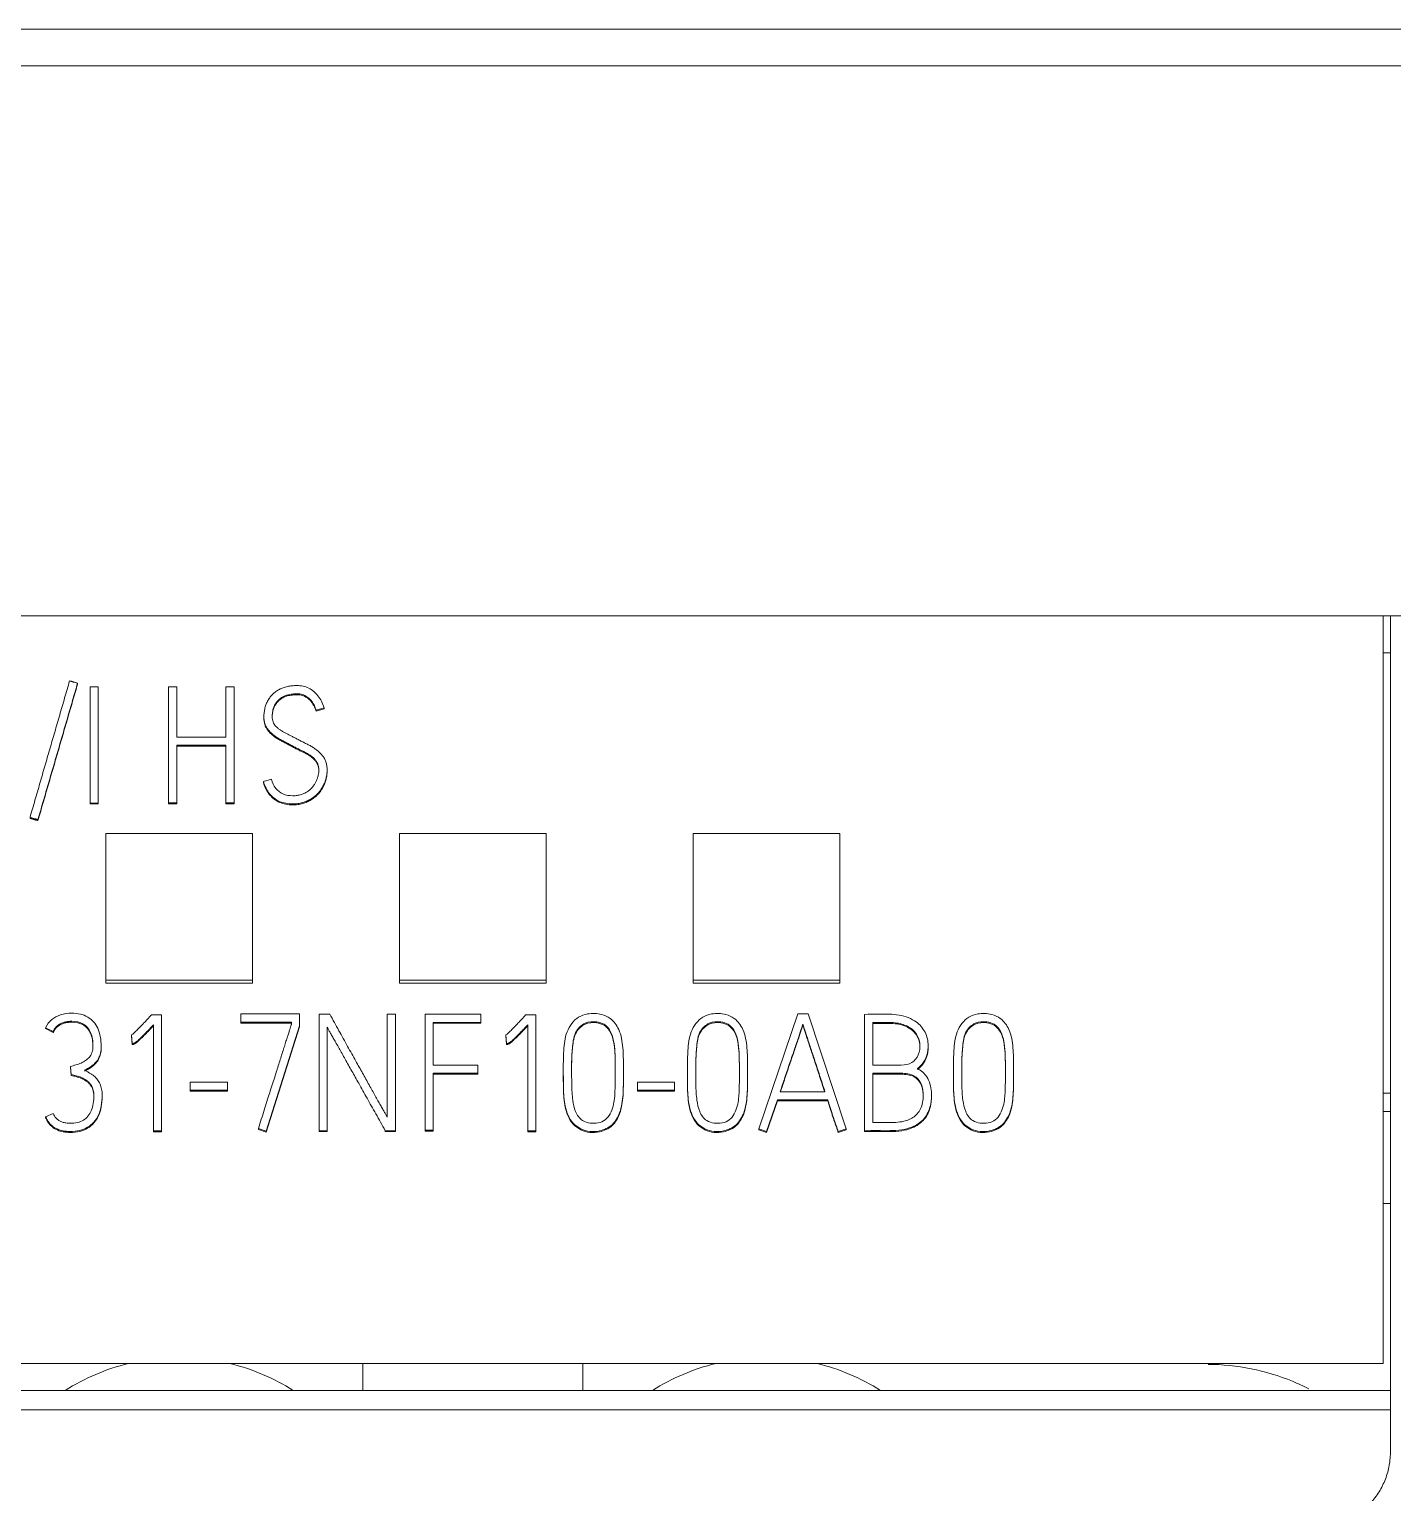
# Model space of a CAD drawing. Header units: millimetres. Extents: x 4137 to 6698, y 1400 to 3585.
# Drawn here: x 5227.21 to 5245.78, y 3075.84 to 3095.78 of the extents above; entities that cross this region are included whole.
import ezdxf

# ---------------------------------------------------------------- set-up
doc = ezdxf.new("R2010")
doc.units = ezdxf.units.MM
doc.layers.add('000-PI-Oprema', color=30, linetype='Continuous', lineweight=5)
doc.layers.add('004-PI-DIN Šina', color=3, linetype='Continuous')

msp = doc.modelspace()

# ---------------------------------------------------------------- linework, layer by layer
at = {"layer": '000-PI-Oprema', "color": 0, "linetype": 'ByBlock', "lineweight": 0}
for p, q in [((5245.648, 3087.785), (5220.848, 3087.785)), ((5245.648, 3087.785), (5245.748, 3087.785)), ((5245.648, 3077.602), (5245.648, 3087.785)), ((5250.648, 3087.785), (5245.748, 3087.785)), ((5245.748, 3087.285), (5245.648, 3087.285)), ((5227.864, 3086.87), (5227.864, 3086.858)), ((5229.104, 3086.822), (5229.104, 3085.239)), ((5229.215, 3086.822), (5229.104, 3086.822)), ((5229.215, 3086.135), (5229.215, 3086.822)), ((5229.998, 3086.822), (5229.885, 3086.822)), ((5229.885, 3086.822), (5229.885, 3086.135)), ((5229.998, 3085.239), (5229.998, 3086.822)), ((5230.402, 3086.413), (5230.402, 3086.401)), ((5231.112, 3086.503), (5231.221, 3086.533)), ((5231.112, 3086.49), (5231.221, 3086.521)), ((5231.112, 3086.503), (5231.112, 3086.49)), ((5231.221, 3086.533), (5231.221, 3086.521)), ((5229.885, 3086.135), (5229.215, 3086.135)), ((5229.215, 3085.239), (5229.215, 3086.023)), ((5229.215, 3086.023), (5229.885, 3086.023)), ((5229.215, 3086.01), (5229.885, 3086.01)), ((5229.885, 3086.023), (5229.885, 3085.239)), ((5230.504, 3085.561), (5230.396, 3085.53)), ((5231.263, 3085.675), (5231.263, 3085.688)), ((5230.396, 3085.53), (5230.396, 3085.517)), ((5228.035, 3085.237), (5228.035, 3085.224)), ((5228.145, 3085.237), (5228.145, 3085.224)), ((5229.104, 3085.239), (5229.104, 3085.226)), ((5229.104, 3085.239), (5229.215, 3085.239)), ((5229.104, 3085.226), (5229.215, 3085.226)), ((5229.215, 3085.239), (5229.215, 3085.226)), ((5229.885, 3085.239), (5229.885, 3085.226)), ((5229.885, 3085.239), (5229.998, 3085.239)), ((5229.885, 3085.226), (5229.998, 3085.226)), ((5229.998, 3085.239), (5229.998, 3085.226)), ((5227.216, 3085.041), (5227.216, 3085.028)), ((5227.324, 3085.01), (5227.324, 3084.998)), ((5228.248, 3084.82), (5228.248, 3082.822)), ((5230.248, 3084.82), (5228.248, 3084.82)), ((5230.248, 3082.822), (5230.248, 3084.82)), ((5232.248, 3084.82), (5232.248, 3082.822)), ((5234.248, 3084.82), (5232.248, 3084.82)), ((5234.248, 3082.822), (5234.248, 3084.82)), ((5236.248, 3084.82), (5236.248, 3082.822)), ((5238.248, 3084.82), (5236.248, 3084.82)), ((5238.248, 3082.822), (5238.248, 3084.82)), ((5228.248, 3082.822), (5228.248, 3082.783)), ((5228.248, 3082.822), (5230.248, 3082.822)), ((5228.248, 3082.783), (5230.248, 3082.783)), ((5230.248, 3082.822), (5230.248, 3082.783)), ((5232.248, 3082.822), (5232.248, 3082.783)), ((5232.248, 3082.822), (5234.248, 3082.822)), ((5232.248, 3082.783), (5234.248, 3082.783)), ((5234.248, 3082.822), (5234.248, 3082.783)), ((5236.248, 3082.822), (5236.248, 3082.783)), ((5236.248, 3082.822), (5238.248, 3082.822)), ((5236.248, 3082.783), (5238.248, 3082.783)), ((5238.248, 3082.822), (5238.248, 3082.783)), ((5227.429, 3082.176), (5227.429, 3082.163)), ((5227.429, 3082.176), (5227.531, 3082.125)), ((5228.869, 3082.352), (5229.009, 3082.352)), ((5228.898, 3080.771), (5228.898, 3082.215)), ((5229.009, 3082.352), (5229.009, 3080.771)), ((5230.089, 3082.363), (5230.089, 3082.25)), ((5230.888, 3082.363), (5230.089, 3082.363)), ((5230.089, 3082.25), (5230.089, 3082.238)), ((5230.089, 3082.25), (5230.777, 3082.25)), ((5230.089, 3082.238), (5230.777, 3082.238)), ((5230.433, 3080.767), (5230.888, 3082.202)), ((5230.433, 3080.754), (5230.888, 3082.189)), ((5230.777, 3082.25), (5230.777, 3082.22)), ((5230.888, 3082.202), (5230.888, 3082.363)), ((5230.888, 3082.202), (5230.888, 3082.189)), ((5231.155, 3082.36), (5231.155, 3080.773)), ((5231.299, 3082.36), (5231.155, 3082.36)), ((5231.266, 3080.773), (5231.266, 3082.182)), ((5232.195, 3082.36), (5232.082, 3082.36)), ((5232.082, 3082.36), (5232.082, 3080.956)), ((5232.195, 3080.773), (5232.195, 3082.36)), ((5232.597, 3082.36), (5232.597, 3080.778)), ((5233.358, 3082.36), (5232.597, 3082.36)), ((5232.71, 3081.667), (5232.71, 3082.248)), ((5232.71, 3082.248), (5233.358, 3082.248)), ((5232.71, 3082.236), (5233.358, 3082.236)), ((5233.358, 3082.248), (5233.358, 3082.36)), ((5233.358, 3082.248), (5233.358, 3082.236)), ((5233.968, 3082.352), (5234.108, 3082.352)), ((5233.997, 3080.771), (5233.997, 3082.215)), ((5234.108, 3082.352), (5234.108, 3080.771)), ((5237.674, 3082.363), (5237.144, 3080.798)), ((5237.816, 3082.363), (5237.674, 3082.363)), ((5237.745, 3082.222), (5237.745, 3082.209)), ((5238.334, 3080.798), (5237.816, 3082.363)), ((5238.584, 3080.773), (5238.584, 3082.358)), ((5238.697, 3082.246), (5238.697, 3081.665)), ((5227.429, 3082.163), (5227.531, 3082.112)), ((5227.531, 3082.125), (5227.531, 3082.112)), ((5228.6, 3082.077), (5228.6, 3082.064)), ((5228.607, 3081.96), (5228.6, 3082.077)), ((5228.607, 3081.947), (5228.6, 3082.064)), ((5233.7, 3082.077), (5233.7, 3082.064)), ((5233.707, 3081.96), (5233.7, 3082.077)), ((5233.707, 3081.947), (5233.7, 3082.064)), ((5228.185, 3081.915), (5228.185, 3081.936)), ((5228.607, 3081.96), (5228.607, 3081.947)), ((5233.707, 3081.96), (5233.707, 3081.947)), ((5239.452, 3081.91), (5239.452, 3081.931)), ((5227.768, 3081.647), (5227.768, 3081.635)), ((5227.768, 3081.647), (5227.775, 3081.537)), ((5227.768, 3081.635), (5227.775, 3081.525)), ((5233.318, 3081.667), (5232.71, 3081.667)), ((5233.318, 3081.557), (5233.318, 3081.667)), ((5234.481, 3081.624), (5234.481, 3081.612)), ((5235.3, 3081.581), (5235.3, 3081.593)), ((5236.172, 3081.624), (5236.172, 3081.612)), ((5236.991, 3081.581), (5236.991, 3081.593)), ((5239.796, 3081.624), (5239.796, 3081.612)), ((5240.615, 3081.581), (5240.615, 3081.593)), ((5227.775, 3081.537), (5227.775, 3081.525)), ((5229.399, 3081.436), (5229.399, 3081.324)), ((5229.905, 3081.436), (5229.399, 3081.436)), ((5229.905, 3081.324), (5229.905, 3081.436)), ((5232.71, 3080.778), (5232.71, 3081.557)), ((5232.71, 3081.557), (5233.318, 3081.557)), ((5232.71, 3081.544), (5233.318, 3081.544)), ((5233.318, 3081.557), (5233.318, 3081.544)), ((5235.491, 3081.436), (5235.491, 3081.324)), ((5235.997, 3081.436), (5235.491, 3081.436)), ((5235.997, 3081.324), (5235.997, 3081.436)), ((5238.697, 3081.555), (5238.697, 3080.883)), ((5228.199, 3081.228), (5228.199, 3081.25)), ((5229.399, 3081.324), (5229.399, 3081.311)), ((5229.399, 3081.324), (5229.905, 3081.324)), ((5229.399, 3081.311), (5229.905, 3081.311)), ((5229.905, 3081.324), (5229.905, 3081.311)), ((5235.491, 3081.324), (5235.491, 3081.311)), ((5235.491, 3081.324), (5235.997, 3081.324)), ((5235.491, 3081.311), (5235.997, 3081.311)), ((5235.997, 3081.324), (5235.997, 3081.311)), ((5237.251, 3080.762), (5237.397, 3081.192)), ((5237.251, 3080.75), (5237.397, 3081.179)), ((5237.397, 3081.192), (5237.397, 3081.179)), ((5237.397, 3081.192), (5238.083, 3081.192)), ((5237.397, 3081.179), (5238.083, 3081.179)), ((5238.045, 3081.304), (5237.435, 3081.304)), ((5238.083, 3081.192), (5238.083, 3081.179)), ((5239.497, 3081.238), (5239.497, 3081.251)), ((5245.648, 3081.285), (5245.748, 3081.285)), ((5227.531, 3081.009), (5227.429, 3080.963)), ((5245.648, 3081.035), (5245.748, 3081.035)), ((5227.429, 3080.963), (5227.429, 3080.95)), ((5228.898, 3080.771), (5228.898, 3080.759)), ((5229.009, 3080.771), (5228.898, 3080.771)), ((5229.009, 3080.771), (5229.009, 3080.759)), ((5230.327, 3080.802), (5230.327, 3080.789)), ((5230.327, 3080.802), (5230.433, 3080.767)), ((5230.327, 3080.789), (5230.433, 3080.754)), ((5231.155, 3080.773), (5231.266, 3080.773)), ((5231.155, 3080.773), (5231.155, 3080.761)), ((5231.266, 3080.773), (5231.266, 3080.761)), ((5232.056, 3080.773), (5232.056, 3080.761)), ((5232.056, 3080.773), (5232.195, 3080.773)), ((5232.195, 3080.773), (5232.195, 3080.761)), ((5232.597, 3080.778), (5232.597, 3080.765)), ((5232.597, 3080.778), (5232.71, 3080.778)), ((5232.71, 3080.778), (5232.71, 3080.765)), ((5234.108, 3080.771), (5233.997, 3080.771)), ((5233.997, 3080.771), (5233.997, 3080.759)), ((5234.108, 3080.771), (5234.108, 3080.759)), ((5237.144, 3080.798), (5237.144, 3080.785)), ((5237.144, 3080.798), (5237.251, 3080.762)), ((5237.144, 3080.785), (5237.251, 3080.75)), ((5238.225, 3080.762), (5238.334, 3080.798)), ((5238.225, 3080.75), (5238.334, 3080.785)), ((5238.334, 3080.798), (5238.334, 3080.785)), ((5238.584, 3080.773), (5238.584, 3080.761)), ((5229.009, 3080.759), (5228.898, 3080.759)), ((5230.433, 3080.767), (5230.433, 3080.754)), ((5231.155, 3080.761), (5231.266, 3080.761)), ((5232.056, 3080.761), (5232.195, 3080.761)), ((5232.597, 3080.765), (5232.71, 3080.765)), ((5234.108, 3080.759), (5233.997, 3080.759)), ((5237.251, 3080.762), (5237.251, 3080.75)), ((5238.225, 3080.762), (5238.225, 3080.75)), ((5245.648, 3079.78), (5245.748, 3079.78)), ((5245.648, 3077.602), (5220.848, 3077.602)), ((5231.748, 3077.602), (5231.748, 3077.234)), ((5234.748, 3077.602), (5234.748, 3077.234)), ((5245.748, 3077.234), (5220.748, 3077.234)), ((5245.748, 3076.97), (5220.748, 3076.97))]:
    msp.add_line(p, q, dxfattribs=at)
for centre, start, end in [((5229.248, 3074.785), 103.753, 122.3801), ((5229.248, 3074.785), 57.6199, 76.247), ((5237.248, 3074.785), 103.753, 122.3801), ((5237.248, 3074.785), 57.6199, 76.247)]:
    msp.add_arc(centre, 2.9, start, end, dxfattribs=at)
for points, knots in [([(5245.748, 3076.97), (5245.748, 3079.491), (5245.748, 3083.097), (5245.748, 3086.7), (5245.748, 3087.785)], [0, 0, 0, 0, 0.698854, 1, 1, 1, 1]), ([(5231.221, 3086.533), (5231.212, 3086.564), (5231.19, 3086.622), (5231.142, 3086.698), (5231.083, 3086.76), (5231.014, 3086.805), (5230.935, 3086.832), (5230.857, 3086.839), (5230.786, 3086.835), (5230.723, 3086.825), (5230.666, 3086.809), (5230.613, 3086.786), (5230.565, 3086.757), (5230.523, 3086.723), (5230.488, 3086.682), (5230.457, 3086.637), (5230.433, 3086.586), (5230.415, 3086.531), (5230.405, 3086.472), (5230.401, 3086.413), (5230.405, 3086.359), (5230.416, 3086.311), (5230.435, 3086.269), (5230.461, 3086.232), (5230.492, 3086.198), (5230.527, 3086.167), (5230.565, 3086.139), (5230.607, 3086.112), (5230.652, 3086.088), (5230.699, 3086.065), (5230.746, 3086.04), (5230.792, 3086.014), (5230.838, 3085.99), (5230.882, 3085.968), (5230.925, 3085.947), (5230.967, 3085.927), (5231.005, 3085.905), (5231.04, 3085.883), (5231.072, 3085.858), (5231.098, 3085.831), (5231.121, 3085.802), (5231.139, 3085.769), (5231.148, 3085.73), (5231.151, 3085.691), (5231.149, 3085.652), (5231.142, 3085.615), (5231.132, 3085.575), (5231.117, 3085.535), (5231.096, 3085.497), (5231.071, 3085.461), (5231.04, 3085.427), (5231.003, 3085.397), (5230.96, 3085.371), (5230.911, 3085.35), (5230.855, 3085.338), (5230.771, 3085.333), (5230.661, 3085.348), (5230.553, 3085.434), (5230.513, 3085.516), (5230.504, 3085.561)], [0, 0, 0, 0, 0.029502, 0.056552, 0.082213, 0.107035, 0.131706, 0.157625, 0.177725, 0.196768, 0.215008, 0.232485, 0.249262, 0.265692, 0.282067, 0.298646, 0.315747, 0.333416, 0.35172, 0.370963, 0.387214, 0.402039, 0.415923, 0.429557, 0.443355, 0.457518, 0.472137, 0.48722, 0.502837, 0.518847, 0.535063, 0.551489, 0.567151, 0.582304, 0.596956, 0.611001, 0.624363, 0.637091, 0.649186, 0.660727, 0.671894, 0.683121, 0.695107, 0.708316, 0.719066, 0.730707, 0.743348, 0.756492, 0.769735, 0.783289, 0.797204, 0.811603, 0.826753, 0.842746, 0.859925, 0.878764, 0.920226, 0.957605, 1, 1, 1, 1]), ([(5230.396, 3085.53), (5230.405, 3085.498), (5230.428, 3085.439), (5230.477, 3085.361), (5230.54, 3085.299), (5230.615, 3085.255), (5230.702, 3085.229), (5230.787, 3085.222), (5230.864, 3085.227), (5230.931, 3085.24), (5230.992, 3085.263), (5231.047, 3085.293), (5231.097, 3085.328), (5231.14, 3085.369), (5231.177, 3085.415), (5231.208, 3085.465), (5231.232, 3085.518), (5231.25, 3085.574), (5231.261, 3085.631), (5231.265, 3085.689), (5231.261, 3085.745), (5231.249, 3085.798), (5231.227, 3085.845), (5231.199, 3085.886), (5231.166, 3085.923), (5231.128, 3085.955), (5231.086, 3085.985), (5231.042, 3086.013), (5230.994, 3086.037), (5230.944, 3086.062), (5230.895, 3086.087), (5230.848, 3086.112), (5230.803, 3086.136), (5230.761, 3086.157), (5230.72, 3086.178), (5230.682, 3086.197), (5230.647, 3086.218), (5230.615, 3086.239), (5230.586, 3086.261), (5230.562, 3086.285), (5230.541, 3086.312), (5230.526, 3086.341), (5230.517, 3086.375), (5230.514, 3086.42), (5230.518, 3086.473), (5230.53, 3086.531), (5230.551, 3086.578), (5230.579, 3086.617), (5230.609, 3086.65), (5230.643, 3086.675), (5230.679, 3086.694), (5230.717, 3086.709), (5230.754, 3086.717), (5230.79, 3086.721), (5230.822, 3086.724), (5230.855, 3086.726), (5230.889, 3086.723), (5230.926, 3086.716), (5230.958, 3086.703), (5230.987, 3086.686), (5231.013, 3086.667), (5231.035, 3086.645), (5231.054, 3086.622), (5231.071, 3086.598), (5231.085, 3086.573), (5231.096, 3086.548), (5231.105, 3086.525), (5231.11, 3086.51), (5231.112, 3086.503)], [0, 0, 0, 0, 0.030216, 0.057834, 0.084112, 0.110126, 0.13699, 0.166062, 0.187444, 0.207786, 0.227532, 0.246694, 0.265147, 0.28321, 0.301078, 0.318906, 0.33698, 0.354995, 0.372624, 0.390132, 0.408102, 0.424528, 0.439934, 0.454952, 0.469937, 0.485134, 0.500714, 0.516729, 0.533253, 0.550073, 0.566929, 0.583824, 0.598837, 0.613277, 0.627146, 0.64033, 0.652736, 0.664395, 0.675364, 0.685785, 0.695827, 0.705789, 0.716159, 0.727332, 0.74751, 0.765141, 0.780786, 0.795151, 0.808601, 0.821478, 0.833928, 0.845962, 0.857807, 0.868933, 0.878649, 0.88698, 0.899043, 0.910208, 0.920757, 0.930874, 0.940594, 0.950061, 0.959303, 0.96829, 0.9771, 0.985473, 0.993098, 1, 1, 1, 1]), ([(5230.515, 3086.405), (5230.516, 3086.425), (5230.518, 3086.463), (5230.53, 3086.518), (5230.551, 3086.565), (5230.579, 3086.604), (5230.609, 3086.637), (5230.643, 3086.662), (5230.679, 3086.682), (5230.717, 3086.696), (5230.754, 3086.704), (5230.79, 3086.708), (5230.822, 3086.711), (5230.855, 3086.713), (5230.889, 3086.711), (5230.926, 3086.703), (5230.958, 3086.69), (5230.987, 3086.673), (5231.013, 3086.654), (5231.035, 3086.632), (5231.054, 3086.609), (5231.071, 3086.585), (5231.085, 3086.56), (5231.096, 3086.535), (5231.105, 3086.512), (5231.11, 3086.497), (5231.112, 3086.49)], [0, 0, 0, 0, 0.065823, 0.131059, 0.188942, 0.242091, 0.291852, 0.339495, 0.385558, 0.430084, 0.473906, 0.515072, 0.551021, 0.581842, 0.626473, 0.667782, 0.706813, 0.744244, 0.780205, 0.815232, 0.849428, 0.882676, 0.915274, 0.946254, 0.974465, 1, 1, 1, 1]), ([(5230.402, 3086.407), (5230.402, 3086.404), (5230.402, 3086.383), (5230.405, 3086.346), (5230.416, 3086.298), (5230.435, 3086.256), (5230.461, 3086.219), (5230.492, 3086.185), (5230.527, 3086.154), (5230.565, 3086.126), (5230.607, 3086.1), (5230.652, 3086.076), (5230.699, 3086.052), (5230.746, 3086.027), (5230.792, 3086.002), (5230.838, 3085.977), (5230.882, 3085.955), (5230.925, 3085.935), (5230.967, 3085.915), (5231.005, 3085.893), (5231.04, 3085.87), (5231.072, 3085.846), (5231.098, 3085.819), (5231.121, 3085.789), (5231.139, 3085.756), (5231.148, 3085.718), (5231.15, 3085.691), (5231.15, 3085.677)], [0, 0, 0, 0, 0.008262, 0.056111, 0.099761, 0.14064, 0.180782, 0.221408, 0.263107, 0.306149, 0.350557, 0.396538, 0.443676, 0.491422, 0.539784, 0.585899, 0.630514, 0.673652, 0.715005, 0.754346, 0.79182, 0.827432, 0.861414, 0.894293, 0.927346, 0.962637, 1, 1, 1, 1]), ([(5230.396, 3085.517), (5230.405, 3085.486), (5230.428, 3085.426), (5230.477, 3085.348), (5230.54, 3085.287), (5230.615, 3085.242), (5230.702, 3085.216), (5230.787, 3085.209), (5230.864, 3085.214), (5230.931, 3085.227), (5230.992, 3085.25), (5231.047, 3085.28), (5231.097, 3085.316), (5231.14, 3085.356), (5231.177, 3085.402), (5231.208, 3085.452), (5231.232, 3085.506), (5231.25, 3085.561), (5231.261, 3085.618), (5231.263, 3085.657), (5231.263, 3085.677), (5231.263, 3085.677)], [0, 0, 0, 0, 0.077352, 0.148056, 0.215328, 0.281923, 0.350695, 0.425118, 0.479856, 0.531932, 0.582482, 0.631538, 0.678776, 0.725017, 0.770759, 0.816399, 0.862669, 0.908787, 0.953917, 0.998739, 1, 1, 1, 1]), ([(5227.959, 3081.597), (5227.968, 3081.601), (5227.986, 3081.61), (5228.013, 3081.626), (5228.039, 3081.642), (5228.065, 3081.66), (5228.09, 3081.681), (5228.113, 3081.704), (5228.134, 3081.731), (5228.151, 3081.761), (5228.167, 3081.794), (5228.178, 3081.832), (5228.184, 3081.876), (5228.187, 3081.951), (5228.179, 3082.051), (5228.145, 3082.167), (5228.086, 3082.26), (5228.004, 3082.327), (5227.899, 3082.367), (5227.772, 3082.378), (5227.634, 3082.363), (5227.506, 3082.292), (5227.448, 3082.219), (5227.429, 3082.176)], [0, 0, 0, 0, 0.019459, 0.039301, 0.05955, 0.080105, 0.100989, 0.122386, 0.144292, 0.16684, 0.190353, 0.215738, 0.244087, 0.27581, 0.363621, 0.439823, 0.508996, 0.575574, 0.644592, 0.722009, 0.822031, 0.909956, 1, 1, 1, 1]), ([(5234.811, 3082.363), (5234.768, 3082.355), (5234.644, 3082.314), (5234.51, 3082.122), (5234.478, 3081.825), (5234.482, 3081.528), (5234.481, 3081.273), (5234.511, 3081.063), (5234.571, 3080.898), (5234.753, 3080.764), (5234.955, 3080.745), (5235.159, 3080.84), (5235.269, 3081.034), (5235.3, 3081.267), (5235.3, 3081.522), (5235.301, 3081.776), (5235.289, 3081.989), (5235.236, 3082.174), (5235.145, 3082.3), (5234.985, 3082.372), (5234.874, 3082.374), (5234.811, 3082.363)], [0, 0, 0, 0, 0.03125, 0.09375, 0.15625, 0.25, 0.3125, 0.34375, 0.40625, 0.4375, 0.5, 0.546875, 0.59375, 0.65625, 0.71875, 0.78125, 0.84375, 0.875, 0.921875, 0.953125, 1, 1, 1, 1]), ([(5236.502, 3082.363), (5236.459, 3082.355), (5236.335, 3082.314), (5236.201, 3082.122), (5236.169, 3081.825), (5236.173, 3081.528), (5236.172, 3081.273), (5236.202, 3081.063), (5236.262, 3080.898), (5236.444, 3080.764), (5236.646, 3080.745), (5236.85, 3080.84), (5236.96, 3081.034), (5236.991, 3081.267), (5236.991, 3081.522), (5236.992, 3081.776), (5236.98, 3081.989), (5236.927, 3082.174), (5236.836, 3082.3), (5236.676, 3082.372), (5236.565, 3082.374), (5236.502, 3082.363)], [0, 0, 0, 0, 0.03125, 0.09375, 0.15625, 0.25, 0.3125, 0.34375, 0.40625, 0.4375, 0.5, 0.546875, 0.59375, 0.65625, 0.71875, 0.78125, 0.84375, 0.875, 0.921875, 0.953125, 1, 1, 1, 1]), ([(5238.584, 3082.358), (5238.643, 3082.359), (5238.789, 3082.356), (5239.022, 3082.369), (5239.257, 3082.297), (5239.412, 3082.142), (5239.462, 3081.962), (5239.444, 3081.8), (5239.381, 3081.685), (5239.33, 3081.637), (5239.306, 3081.619)], [0, 0, 0, 0, 0.121799, 0.300471, 0.478612, 0.608153, 0.736749, 0.853072, 0.938599, 1, 1, 1, 1]), ([(5240.126, 3082.363), (5240.083, 3082.355), (5239.959, 3082.314), (5239.825, 3082.122), (5239.793, 3081.825), (5239.797, 3081.528), (5239.796, 3081.273), (5239.826, 3081.063), (5239.886, 3080.898), (5240.068, 3080.764), (5240.27, 3080.745), (5240.474, 3080.84), (5240.584, 3081.034), (5240.615, 3081.267), (5240.615, 3081.522), (5240.616, 3081.776), (5240.604, 3081.989), (5240.551, 3082.174), (5240.46, 3082.3), (5240.3, 3082.372), (5240.189, 3082.374), (5240.126, 3082.363)], [0, 0, 0, 0, 0.03125, 0.09375, 0.15625, 0.25, 0.3125, 0.34375, 0.40625, 0.4375, 0.5, 0.546875, 0.59375, 0.65625, 0.71875, 0.78125, 0.84375, 0.875, 0.921875, 0.953125, 1, 1, 1, 1]), ([(5227.531, 3082.125), (5227.536, 3082.134), (5227.546, 3082.152), (5227.563, 3082.176), (5227.582, 3082.197), (5227.603, 3082.213), (5227.624, 3082.228), (5227.646, 3082.239), (5227.668, 3082.247), (5227.691, 3082.254), (5227.715, 3082.258), (5227.738, 3082.261), (5227.761, 3082.263), (5227.831, 3082.265), (5227.95, 3082.246), (5228.062, 3082.104), (5228.075, 3081.971), (5228.071, 3081.878), (5228.062, 3081.838), (5228.046, 3081.804), (5228.025, 3081.774), (5228.001, 3081.749), (5227.974, 3081.727), (5227.943, 3081.709), (5227.911, 3081.693), (5227.876, 3081.68), (5227.84, 3081.669), (5227.804, 3081.658), (5227.78, 3081.651), (5227.768, 3081.647)], [0, 0, 0, 0, 0.025161, 0.048595, 0.070641, 0.091589, 0.111603, 0.13094, 0.14993, 0.168791, 0.187661, 0.206323, 0.224495, 0.242226, 0.372375, 0.490579, 0.643633, 0.679942, 0.712328, 0.741834, 0.769901, 0.797396, 0.824894, 0.852838, 0.881452, 0.911007, 0.940973, 0.970636, 1, 1, 1, 1]), ([(5227.531, 3082.112), (5227.536, 3082.122), (5227.546, 3082.139), (5227.563, 3082.164), (5227.582, 3082.184), (5227.603, 3082.201), (5227.624, 3082.215), (5227.646, 3082.226), (5227.668, 3082.234), (5227.691, 3082.241), (5227.715, 3082.246), (5227.738, 3082.249), (5227.761, 3082.251), (5227.831, 3082.252), (5227.95, 3082.233), (5228.059, 3082.095), (5228.072, 3081.985), (5228.072, 3081.925)], [0, 0, 0, 0, 0.039855, 0.076975, 0.111896, 0.145077, 0.176779, 0.207409, 0.237489, 0.267365, 0.297255, 0.326816, 0.355601, 0.383686, 0.589842, 0.777078, 1, 1, 1, 1]), ([(5228.6, 3082.077), (5228.62, 3082.093), (5228.656, 3082.125), (5228.711, 3082.181), (5228.763, 3082.236), (5228.818, 3082.295), (5228.851, 3082.332), (5228.869, 3082.352)], [0, 0, 0, 0, 0.198846, 0.377684, 0.606339, 0.795382, 1, 1, 1, 1]), ([(5228.898, 3082.215), (5228.88, 3082.196), (5228.847, 3082.161), (5228.8, 3082.113), (5228.761, 3082.073), (5228.729, 3082.041), (5228.701, 3082.015), (5228.678, 3081.995), (5228.659, 3081.98), (5228.644, 3081.97), (5228.632, 3081.964), (5228.622, 3081.962), (5228.614, 3081.96), (5228.609, 3081.96), (5228.607, 3081.96)], [0, 0, 0, 0, 0.200504, 0.370797, 0.510902, 0.6264, 0.722885, 0.800448, 0.861213, 0.907383, 0.939504, 0.963232, 0.983337, 1, 1, 1, 1]), ([(5228.898, 3082.202), (5228.88, 3082.183), (5228.847, 3082.148), (5228.8, 3082.1), (5228.761, 3082.06), (5228.729, 3082.028), (5228.701, 3082.003), (5228.678, 3081.982), (5228.659, 3081.968), (5228.644, 3081.957), (5228.632, 3081.952), (5228.622, 3081.949), (5228.614, 3081.948), (5228.609, 3081.947), (5228.607, 3081.947)], [0, 0, 0, 0, 0.200504, 0.370797, 0.510902, 0.6264, 0.722885, 0.800448, 0.861213, 0.907383, 0.939504, 0.963232, 0.983337, 1, 1, 1, 1]), ([(5230.777, 3082.22), (5230.776, 3082.217), (5230.772, 3082.206), (5230.765, 3082.184), (5230.754, 3082.15), (5230.74, 3082.105), (5230.722, 3082.051), (5230.702, 3081.988), (5230.68, 3081.918), (5230.656, 3081.843), (5230.631, 3081.762), (5230.604, 3081.677), (5230.577, 3081.591), (5230.535, 3081.461), (5230.479, 3081.282), (5230.405, 3081.048), (5230.353, 3080.886), (5230.327, 3080.802)], [0, 0, 0, 0, 0.006664, 0.022274, 0.046836, 0.07897, 0.117297, 0.161819, 0.211415, 0.264968, 0.322476, 0.382404, 0.443215, 0.50491, 0.65714, 0.82217, 1, 1, 1, 1]), ([(5231.266, 3082.182), (5231.27, 3082.174), (5231.281, 3082.153), (5231.3, 3082.118), (5231.326, 3082.073), (5231.356, 3082.02), (5231.39, 3081.959), (5231.427, 3081.893), (5231.468, 3081.822), (5231.51, 3081.746), (5231.554, 3081.666), (5231.6, 3081.584), (5231.647, 3081.502), (5231.716, 3081.379), (5231.809, 3081.212), (5231.93, 3080.997), (5232.013, 3080.85), (5232.056, 3080.773)], [0, 0, 0, 0, 0.017881, 0.043036, 0.075471, 0.113785, 0.156579, 0.203853, 0.254825, 0.308715, 0.365522, 0.423995, 0.482881, 0.542179, 0.685414, 0.838021, 1, 1, 1, 1]), ([(5232.082, 3080.956), (5232.077, 3080.965), (5232.066, 3080.986), (5232.045, 3081.023), (5232.02, 3081.069), (5231.989, 3081.123), (5231.955, 3081.183), (5231.918, 3081.249), (5231.878, 3081.321), (5231.835, 3081.397), (5231.791, 3081.476), (5231.746, 3081.558), (5231.7, 3081.64), (5231.632, 3081.761), (5231.54, 3081.926), (5231.422, 3082.139), (5231.341, 3082.285), (5231.299, 3082.36)], [0, 0, 0, 0, 0.019057, 0.045144, 0.078261, 0.117077, 0.160259, 0.207807, 0.259003, 0.31313, 0.370188, 0.428711, 0.487234, 0.545757, 0.688172, 0.839586, 1, 1, 1, 1]), ([(5233.7, 3082.077), (5233.719, 3082.093), (5233.756, 3082.125), (5233.81, 3082.181), (5233.863, 3082.236), (5233.917, 3082.295), (5233.951, 3082.332), (5233.968, 3082.352)], [0, 0, 0, 0, 0.198846, 0.377684, 0.606339, 0.795382, 1, 1, 1, 1]), ([(5233.997, 3082.215), (5233.979, 3082.196), (5233.946, 3082.161), (5233.9, 3082.113), (5233.861, 3082.073), (5233.828, 3082.041), (5233.8, 3082.015), (5233.777, 3081.995), (5233.758, 3081.98), (5233.743, 3081.97), (5233.731, 3081.964), (5233.721, 3081.962), (5233.714, 3081.96), (5233.709, 3081.96), (5233.707, 3081.96)], [0, 0, 0, 0, 0.200504, 0.370797, 0.510902, 0.6264, 0.722885, 0.800448, 0.861213, 0.907383, 0.939504, 0.963232, 0.983337, 1, 1, 1, 1]), ([(5233.997, 3082.202), (5233.979, 3082.183), (5233.946, 3082.148), (5233.9, 3082.1), (5233.861, 3082.06), (5233.828, 3082.028), (5233.8, 3082.003), (5233.777, 3081.982), (5233.758, 3081.968), (5233.743, 3081.957), (5233.731, 3081.952), (5233.721, 3081.949), (5233.714, 3081.948), (5233.709, 3081.947), (5233.707, 3081.947)], [0, 0, 0, 0, 0.200504, 0.370797, 0.510902, 0.6264, 0.722885, 0.800448, 0.861213, 0.907383, 0.939504, 0.963232, 0.983337, 1, 1, 1, 1]), ([(5235.037, 3082.222), (5235.007, 3082.24), (5234.918, 3082.263), (5234.773, 3082.255), (5234.63, 3082.121), (5234.605, 3081.922), (5234.592, 3081.716), (5234.595, 3081.538), (5234.595, 3081.363), (5234.604, 3081.205), (5234.637, 3081.032), (5234.721, 3080.907), (5234.881, 3080.862), (5235.073, 3080.889), (5235.174, 3081.11), (5235.189, 3081.347), (5235.189, 3081.596), (5235.188, 3081.823), (5235.172, 3081.999), (5235.129, 3082.134), (5235.067, 3082.204), (5235.037, 3082.222)], [0, 0, 0, 0, 0.03125, 0.078125, 0.125, 0.1875, 0.25, 0.3125, 0.34375, 0.40625, 0.453125, 0.5, 0.53125, 0.59375, 0.65625, 0.71875, 0.8125, 0.875, 0.921875, 0.96875, 1, 1, 1, 1]), ([(5235.037, 3082.209), (5235.007, 3082.228), (5234.918, 3082.25), (5234.773, 3082.243), (5234.63, 3082.108), (5234.605, 3081.91), (5234.595, 3081.746), (5234.594, 3081.649), (5234.594, 3081.622)], [0, 0, 0, 0, 0.114194, 0.285486, 0.456777, 0.685166, 0.913555, 1, 1, 1, 1]), ([(5235.189, 3081.535), (5235.189, 3081.563), (5235.189, 3081.661), (5235.188, 3081.81), (5235.172, 3081.986), (5235.129, 3082.122), (5235.067, 3082.191), (5235.037, 3082.209)], [0, 0, 0, 0, 0.115044, 0.410029, 0.631268, 0.852507, 1, 1, 1, 1]), ([(5236.728, 3082.222), (5236.698, 3082.24), (5236.609, 3082.263), (5236.464, 3082.255), (5236.321, 3082.121), (5236.296, 3081.922), (5236.283, 3081.716), (5236.286, 3081.538), (5236.286, 3081.363), (5236.295, 3081.205), (5236.328, 3081.032), (5236.412, 3080.907), (5236.572, 3080.862), (5236.764, 3080.889), (5236.865, 3081.11), (5236.88, 3081.347), (5236.88, 3081.596), (5236.878, 3081.823), (5236.863, 3081.999), (5236.82, 3082.134), (5236.758, 3082.204), (5236.728, 3082.222)], [0, 0, 0, 0, 0.03125, 0.078125, 0.125, 0.1875, 0.25, 0.3125, 0.34375, 0.40625, 0.453125, 0.5, 0.53125, 0.59375, 0.65625, 0.71875, 0.8125, 0.875, 0.921875, 0.96875, 1, 1, 1, 1]), ([(5236.728, 3082.209), (5236.698, 3082.228), (5236.609, 3082.25), (5236.464, 3082.243), (5236.321, 3082.108), (5236.296, 3081.91), (5236.286, 3081.746), (5236.285, 3081.649), (5236.285, 3081.622)], [0, 0, 0, 0, 0.114194, 0.285486, 0.456777, 0.685166, 0.913555, 1, 1, 1, 1]), ([(5236.88, 3081.535), (5236.88, 3081.563), (5236.88, 3081.661), (5236.878, 3081.81), (5236.863, 3081.986), (5236.82, 3082.122), (5236.758, 3082.191), (5236.728, 3082.209)], [0, 0, 0, 0, 0.115044, 0.410029, 0.631268, 0.852507, 1, 1, 1, 1]), ([(5237.435, 3081.304), (5237.446, 3081.336), (5237.468, 3081.402), (5237.501, 3081.5), (5237.534, 3081.599), (5237.567, 3081.696), (5237.599, 3081.79), (5237.629, 3081.877), (5237.657, 3081.959), (5237.682, 3082.033), (5237.704, 3082.098), (5237.722, 3082.152), (5237.735, 3082.192), (5237.743, 3082.213), (5237.745, 3082.222)], [0, 0, 0, 0, 0.106118, 0.213594, 0.322428, 0.429305, 0.530911, 0.627246, 0.716632, 0.797389, 0.869519, 0.929228, 0.972722, 1, 1, 1, 1]), ([(5237.439, 3081.304), (5237.449, 3081.332), (5237.469, 3081.393), (5237.501, 3081.488), (5237.534, 3081.587), (5237.567, 3081.684), (5237.599, 3081.777), (5237.629, 3081.865), (5237.657, 3081.946), (5237.682, 3082.02), (5237.704, 3082.085), (5237.722, 3082.139), (5237.735, 3082.179), (5237.743, 3082.201), (5237.745, 3082.209)], [0, 0, 0, 0, 0.09357, 0.202554, 0.312916, 0.421294, 0.524326, 0.622014, 0.712654, 0.794544, 0.867687, 0.928234, 0.972339, 1, 1, 1, 1]), ([(5237.745, 3082.222), (5237.748, 3082.213), (5237.755, 3082.192), (5237.768, 3082.152), (5237.786, 3082.098), (5237.806, 3082.033), (5237.831, 3081.959), (5237.857, 3081.877), (5237.886, 3081.79), (5237.917, 3081.696), (5237.949, 3081.599), (5237.981, 3081.501), (5238.014, 3081.402), (5238.035, 3081.336), (5238.045, 3081.304)], [0, 0, 0, 0, 0.027336, 0.070868, 0.130595, 0.202708, 0.283396, 0.372662, 0.4689, 0.570509, 0.677489, 0.786433, 0.893936, 1, 1, 1, 1]), ([(5237.745, 3082.209), (5237.748, 3082.201), (5237.755, 3082.179), (5237.768, 3082.139), (5237.786, 3082.085), (5237.806, 3082.02), (5237.831, 3081.946), (5237.857, 3081.865), (5237.886, 3081.777), (5237.917, 3081.684), (5237.949, 3081.587), (5237.981, 3081.488), (5238.012, 3081.393), (5238.032, 3081.332), (5238.041, 3081.304)], [0, 0, 0, 0, 0.02772, 0.071862, 0.132428, 0.205553, 0.287375, 0.377893, 0.475483, 0.578518, 0.686999, 0.797473, 0.906485, 1, 1, 1, 1]), ([(5238.697, 3081.665), (5238.746, 3081.665), (5238.831, 3081.665), (5238.961, 3081.666), (5239.09, 3081.66), (5239.235, 3081.683), (5239.333, 3081.807), (5239.348, 3081.95), (5239.305, 3082.093), (5239.189, 3082.198), (5239.016, 3082.253), (5238.848, 3082.244), (5238.738, 3082.246), (5238.697, 3082.246)], [0, 0, 0, 0, 0.089881, 0.159215, 0.241238, 0.333496, 0.41712, 0.515535, 0.593949, 0.688978, 0.794399, 0.924872, 1, 1, 1, 1]), ([(5239.34, 3081.909), (5239.34, 3081.922), (5239.336, 3081.977), (5239.305, 3082.08), (5239.189, 3082.185), (5239.016, 3082.24), (5238.848, 3082.232), (5238.738, 3082.234), (5238.697, 3082.233)], [0, 0, 0, 0, 0.046506, 0.200835, 0.387866, 0.595348, 0.852137, 1, 1, 1, 1]), ([(5240.352, 3082.222), (5240.322, 3082.24), (5240.233, 3082.263), (5240.087, 3082.255), (5239.945, 3082.121), (5239.92, 3081.922), (5239.907, 3081.716), (5239.91, 3081.538), (5239.91, 3081.363), (5239.918, 3081.205), (5239.952, 3081.032), (5240.036, 3080.907), (5240.196, 3080.862), (5240.387, 3080.889), (5240.489, 3081.11), (5240.504, 3081.347), (5240.504, 3081.596), (5240.502, 3081.823), (5240.487, 3081.999), (5240.443, 3082.134), (5240.382, 3082.204), (5240.352, 3082.222)], [0, 0, 0, 0, 0.03125, 0.078125, 0.125, 0.1875, 0.25, 0.3125, 0.34375, 0.40625, 0.453125, 0.5, 0.53125, 0.59375, 0.65625, 0.71875, 0.8125, 0.875, 0.921875, 0.96875, 1, 1, 1, 1]), ([(5240.352, 3082.209), (5240.322, 3082.228), (5240.233, 3082.25), (5240.087, 3082.243), (5239.945, 3082.108), (5239.92, 3081.91), (5239.909, 3081.746), (5239.909, 3081.649), (5239.909, 3081.622)], [0, 0, 0, 0, 0.114194, 0.285486, 0.456777, 0.685166, 0.913555, 1, 1, 1, 1]), ([(5240.504, 3081.535), (5240.504, 3081.563), (5240.504, 3081.661), (5240.502, 3081.81), (5240.487, 3081.986), (5240.443, 3082.122), (5240.382, 3082.191), (5240.352, 3082.209)], [0, 0, 0, 0, 0.115044, 0.410029, 0.631268, 0.852507, 1, 1, 1, 1]), ([(5227.959, 3081.584), (5227.968, 3081.588), (5227.986, 3081.598), (5228.013, 3081.613), (5228.039, 3081.629), (5228.065, 3081.647), (5228.09, 3081.668), (5228.113, 3081.692), (5228.134, 3081.718), (5228.151, 3081.748), (5228.167, 3081.782), (5228.178, 3081.82), (5228.184, 3081.863), (5228.185, 3081.894), (5228.185, 3081.911), (5228.185, 3081.912)], [0, 0, 0, 0, 0.070239, 0.141859, 0.214947, 0.289138, 0.36452, 0.44175, 0.520823, 0.60221, 0.68708, 0.778706, 0.881031, 0.995537, 1, 1, 1, 1]), ([(5239.452, 3081.912), (5239.453, 3081.866), (5239.439, 3081.778), (5239.381, 3081.673), (5239.33, 3081.624), (5239.306, 3081.606)], [0, 0, 0, 0, 0.39415, 0.746816, 1, 1, 1, 1]), ([(5227.429, 3080.963), (5227.432, 3080.955), (5227.44, 3080.939), (5227.453, 3080.915), (5227.468, 3080.891), (5227.486, 3080.867), (5227.508, 3080.845), (5227.533, 3080.825), (5227.562, 3080.808), (5227.594, 3080.792), (5227.629, 3080.779), (5227.669, 3080.769), (5227.715, 3080.764), (5227.79, 3080.761), (5227.89, 3080.77), (5228.003, 3080.813), (5228.092, 3080.887), (5228.156, 3080.989), (5228.192, 3081.116), (5228.2, 3081.223), (5228.198, 3081.299), (5228.192, 3081.339), (5228.183, 3081.375), (5228.17, 3081.408), (5228.155, 3081.439), (5228.136, 3081.467), (5228.114, 3081.493), (5228.089, 3081.517), (5228.06, 3081.538), (5228.028, 3081.558), (5227.995, 3081.578), (5227.971, 3081.59), (5227.959, 3081.597)], [0, 0, 0, 0, 0.016308, 0.03331, 0.051065, 0.069403, 0.088334, 0.108132, 0.128912, 0.150812, 0.174077, 0.199384, 0.227539, 0.258836, 0.339488, 0.411171, 0.480216, 0.552248, 0.632093, 0.724403, 0.750895, 0.775618, 0.798835, 0.820921, 0.842207, 0.86296, 0.883743, 0.90511, 0.927322, 0.95053, 0.974743, 1, 1, 1, 1]), ([(5234.481, 3081.612), (5234.481, 3081.565), (5234.482, 3081.434), (5234.481, 3081.26), (5234.511, 3081.05), (5234.571, 3080.885), (5234.753, 3080.751), (5234.955, 3080.733), (5235.159, 3080.827), (5235.269, 3081.021), (5235.3, 3081.254), (5235.3, 3081.448), (5235.3, 3081.557), (5235.3, 3081.581)], [0, 0, 0, 0, 0.065476, 0.18556, 0.245602, 0.365686, 0.425728, 0.545812, 0.635875, 0.725938, 0.846022, 0.966106, 1, 1, 1, 1]), ([(5236.172, 3081.612), (5236.172, 3081.565), (5236.173, 3081.434), (5236.172, 3081.26), (5236.202, 3081.05), (5236.262, 3080.885), (5236.444, 3080.751), (5236.646, 3080.733), (5236.85, 3080.827), (5236.96, 3081.021), (5236.991, 3081.254), (5236.991, 3081.448), (5236.991, 3081.557), (5236.991, 3081.581)], [0, 0, 0, 0, 0.065476, 0.18556, 0.245602, 0.365686, 0.425728, 0.545812, 0.635875, 0.725938, 0.846022, 0.966106, 1, 1, 1, 1]), ([(5239.306, 3081.619), (5239.359, 3081.589), (5239.457, 3081.507), (5239.505, 3081.31), (5239.491, 3081.112), (5239.412, 3080.925), (5239.252, 3080.822), (5239.087, 3080.778), (5238.927, 3080.772), (5238.759, 3080.774), (5238.642, 3080.773), (5238.584, 3080.773)], [0, 0, 0, 0, 0.103943, 0.238103, 0.352261, 0.47238, 0.599265, 0.688206, 0.785795, 0.892897, 1, 1, 1, 1]), ([(5239.796, 3081.612), (5239.796, 3081.565), (5239.797, 3081.434), (5239.796, 3081.26), (5239.826, 3081.05), (5239.886, 3080.885), (5240.068, 3080.751), (5240.27, 3080.733), (5240.474, 3080.827), (5240.584, 3081.021), (5240.615, 3081.254), (5240.615, 3081.448), (5240.615, 3081.557), (5240.615, 3081.581)], [0, 0, 0, 0, 0.065476, 0.18556, 0.245602, 0.365686, 0.425728, 0.545812, 0.635875, 0.725938, 0.846022, 0.966106, 1, 1, 1, 1]), ([(5227.775, 3081.537), (5227.787, 3081.535), (5227.811, 3081.531), (5227.847, 3081.522), (5227.883, 3081.511), (5227.918, 3081.498), (5227.951, 3081.482), (5227.983, 3081.462), (5228.012, 3081.439), (5228.036, 3081.411), (5228.058, 3081.38), (5228.074, 3081.345), (5228.084, 3081.305), (5228.088, 3081.236), (5228.08, 3081.148), (5228.055, 3081.047), (5228.011, 3080.968), (5227.945, 3080.911), (5227.86, 3080.88), (5227.778, 3080.873), (5227.708, 3080.877), (5227.658, 3080.887), (5227.616, 3080.905), (5227.581, 3080.932), (5227.552, 3080.967), (5227.537, 3080.994), (5227.531, 3081.009)], [0, 0, 0, 0, 0.02738, 0.055263, 0.083718, 0.112185, 0.140262, 0.168233, 0.196053, 0.223907, 0.252387, 0.281692, 0.312418, 0.345525, 0.437535, 0.514429, 0.579935, 0.641132, 0.706523, 0.782286, 0.825991, 0.863975, 0.897416, 0.929394, 0.963085, 1, 1, 1, 1]), ([(5227.775, 3081.525), (5227.787, 3081.523), (5227.811, 3081.518), (5227.847, 3081.509), (5227.883, 3081.499), (5227.918, 3081.485), (5227.951, 3081.469), (5227.983, 3081.449), (5228.012, 3081.426), (5228.036, 3081.399), (5228.058, 3081.367), (5228.074, 3081.332), (5228.084, 3081.292), (5228.086, 3081.259), (5228.086, 3081.24), (5228.086, 3081.236)], [0, 0, 0, 0, 0.076955, 0.155321, 0.235296, 0.315307, 0.39422, 0.472835, 0.551025, 0.629313, 0.709358, 0.791722, 0.878079, 0.97113, 1, 1, 1, 1]), ([(5238.697, 3080.883), (5238.737, 3080.883), (5238.84, 3080.884), (5238.981, 3080.882), (5239.134, 3080.898), (5239.268, 3080.952), (5239.377, 3081.094), (5239.389, 3081.264), (5239.368, 3081.426), (5239.254, 3081.546), (5239.077, 3081.558), (5238.892, 3081.554), (5238.762, 3081.555), (5238.697, 3081.555)], [0, 0, 0, 0, 0.066156, 0.175169, 0.23737, 0.32413, 0.412445, 0.52466, 0.605148, 0.683631, 0.78156, 0.89078, 1, 1, 1, 1]), ([(5239.383, 3081.235), (5239.383, 3081.247), (5239.382, 3081.307), (5239.368, 3081.413), (5239.254, 3081.533), (5239.077, 3081.545), (5238.892, 3081.541), (5238.762, 3081.542), (5238.697, 3081.542)], [0, 0, 0, 0, 0.039686, 0.202294, 0.36085, 0.558693, 0.779347, 1, 1, 1, 1]), ([(5227.429, 3080.95), (5227.432, 3080.942), (5227.44, 3080.926), (5227.453, 3080.902), (5227.468, 3080.878), (5227.486, 3080.854), (5227.508, 3080.833), (5227.533, 3080.813), (5227.562, 3080.795), (5227.594, 3080.779), (5227.629, 3080.766), (5227.669, 3080.756), (5227.715, 3080.751), (5227.79, 3080.748), (5227.89, 3080.757), (5228.003, 3080.8), (5228.092, 3080.875), (5228.156, 3080.977), (5228.191, 3081.101), (5228.199, 3081.19), (5228.199, 3081.237)], [0, 0, 0, 0, 0.022676, 0.046318, 0.071006, 0.096504, 0.122828, 0.150357, 0.17925, 0.209702, 0.242052, 0.277241, 0.316391, 0.359908, 0.472053, 0.571728, 0.667735, 0.767894, 0.878918, 1, 1, 1, 1]), ([(5238.083, 3081.192), (5238.089, 3081.172), (5238.101, 3081.133), (5238.119, 3081.076), (5238.137, 3081.023), (5238.153, 3080.974), (5238.168, 3080.93), (5238.183, 3080.887), (5238.198, 3080.845), (5238.212, 3080.803), (5238.221, 3080.776), (5238.225, 3080.762)], [0, 0, 0, 0, 0.138948, 0.27018, 0.393699, 0.508312, 0.612826, 0.707241, 0.810993, 0.908573, 1, 1, 1, 1]), ([(5238.083, 3081.179), (5238.089, 3081.159), (5238.101, 3081.12), (5238.119, 3081.064), (5238.137, 3081.011), (5238.153, 3080.962), (5238.168, 3080.917), (5238.183, 3080.874), (5238.198, 3080.832), (5238.212, 3080.79), (5238.221, 3080.763), (5238.225, 3080.75)], [0, 0, 0, 0, 0.138948, 0.27018, 0.393699, 0.508312, 0.612826, 0.707241, 0.810993, 0.908573, 1, 1, 1, 1]), ([(5239.497, 3081.24), (5239.497, 3081.194), (5239.485, 3081.084), (5239.412, 3080.913), (5239.252, 3080.809), (5239.087, 3080.765), (5238.927, 3080.759), (5238.759, 3080.761), (5238.642, 3080.761), (5238.584, 3080.761)], [0, 0, 0, 0, 0.115677, 0.279669, 0.452899, 0.574324, 0.707557, 0.853779, 1, 1, 1, 1]), ([(5244.636, 3077.256), (5244.563, 3077.293), (5244.132, 3077.492), (5243.658, 3077.589), (5243.265, 3077.589), (5243.265, 3077.589), (5243.265, 3077.589)], [0, 0, 0, 0, 0.171752, 1, 1, 1, 1, 1, 1]), ([(5245.748, 3076.385), (5245.748, 3076.578), (5245.748, 3076.773), (5245.748, 3076.968), (5245.748, 3076.97)], [0, 0, 0, 0, 0.989298, 1, 1, 1, 1]), ([(5245.748, 3076.385), (5245.748, 3076.319), (5245.741, 3076.255), (5245.722, 3076.159), (5245.714, 3076.128), (5245.695, 3076.065), (5245.684, 3076.034), (5245.647, 3075.944), (5245.617, 3075.887), (5245.563, 3075.805), (5245.544, 3075.779), (5245.503, 3075.727), (5245.481, 3075.703), (5245.412, 3075.634), (5245.362, 3075.593), (5245.28, 3075.538), (5245.252, 3075.521), (5245.194, 3075.49), (5245.135, 3075.462), (5245.074, 3075.44), (5245.027, 3075.425), (5245.012, 3075.421), (5244.98, 3075.412), (5244.964, 3075.409), (5244.883, 3075.392), (5244.818, 3075.385), (5244.752, 3075.385)], [0, 0, 0, 0, 0.125, 0.125, 0.1875, 0.1875, 0.25, 0.25, 0.375, 0.375, 0.4375, 0.4375, 0.5, 0.5, 0.625, 0.625, 0.6875, 0.6875, 0.75, 0.8125, 0.8125, 0.84375, 0.84375, 0.875, 0.875, 1, 1, 1, 1])]:
    msp.add_open_spline(points, degree=3, knots=knots, dxfattribs=at)
for points in [[(5227.755, 3086.901), (5227.216, 3085.041)], [(5227.324, 3085.01), (5227.864, 3086.87)], [(5227.324, 3084.998), (5227.864, 3086.858)], [(5227.864, 3086.87), (5227.755, 3086.901)], [(5228.035, 3085.237), (5228.035, 3086.82)], [(5228.035, 3086.82), (5228.145, 3086.82)], [(5228.145, 3086.82), (5228.145, 3085.237)], [(5228.145, 3085.237), (5228.035, 3085.237)], [(5228.145, 3085.224), (5228.035, 3085.224)], [(5227.216, 3085.041), (5227.324, 3085.01)], [(5227.216, 3085.028), (5227.324, 3084.998)]]:
    msp.add_open_spline(points, degree=1, dxfattribs=at)
at = {"layer": '004-PI-DIN Šina', "color": 0, "linetype": 'ByBlock', "lineweight": 0}
for p, q in [((5579.048, 3095.778), (5096.448, 3095.778)), ((5579.048, 3095.278), (5096.448, 3095.278))]:
    msp.add_line(p, q, dxfattribs=at)

doc.saveas('drawing.dxf')
